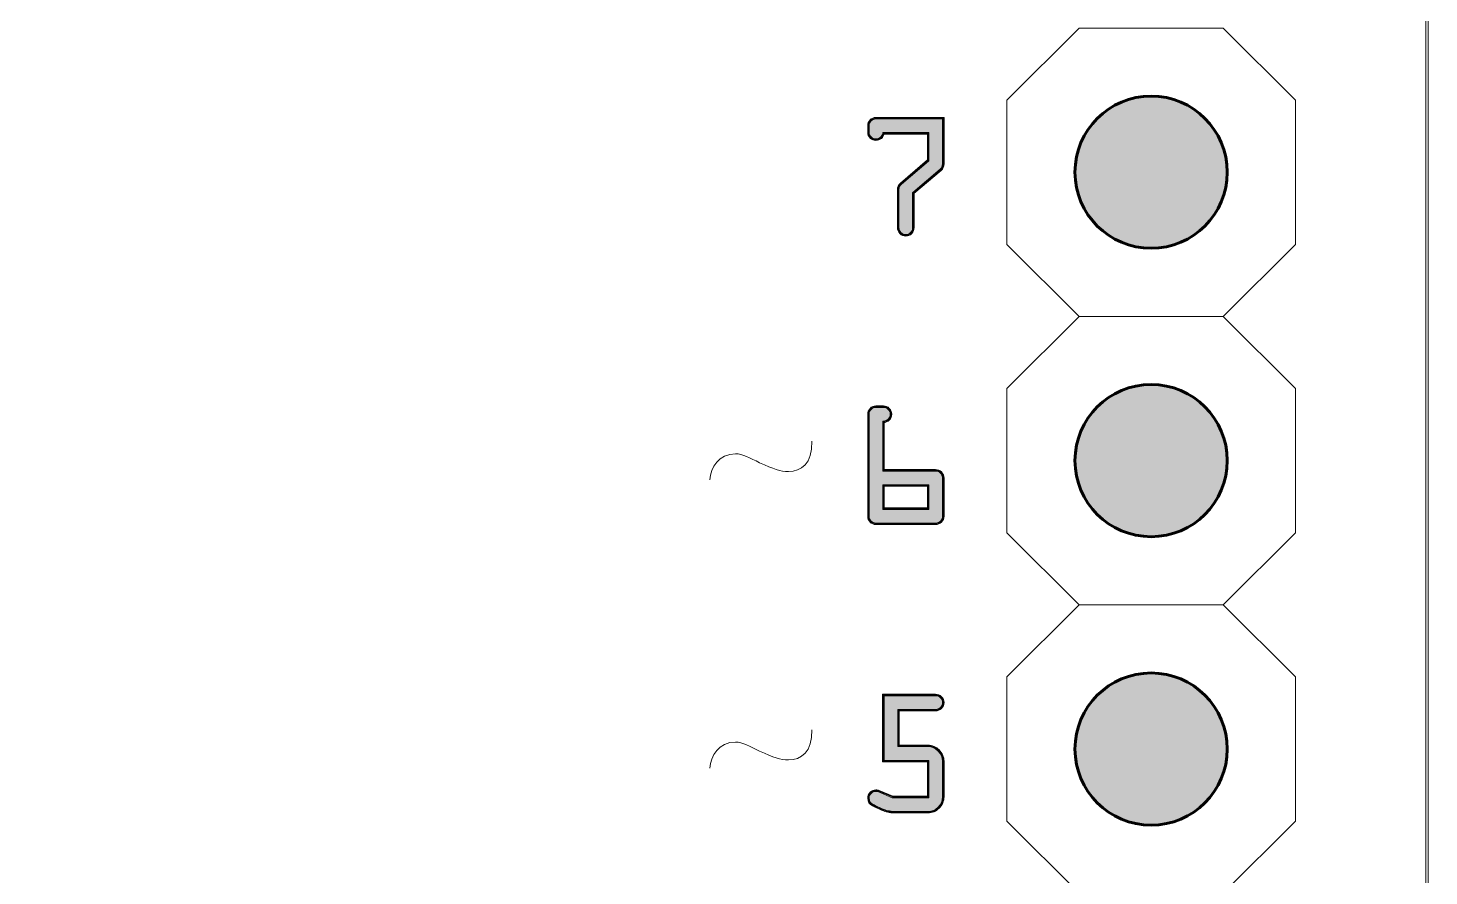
# Model space of a CAD drawing. Header units: inches. Extents: x 3.6 to 56.9, y 3.5 to 76.6.
# Drawn here: x 44.52 to 56.86, y 24.67 to 32.14 of the extents above; entities that cross this region are included whole.
import ezdxf

# ---------------------------------------------------------------- set-up
doc = ezdxf.new("R2010")
doc.units = ezdxf.units.IN
doc.header["$MEASUREMENT"] = 0
for name, color, linetype in [('board', 7, 'Continuous'), ('copper', 7, 'Continuous'), ('mask', 7, 'Continuous'), ('silk', 7, 'Continuous')]:
    doc.layers.add(name, color=color, linetype=linetype)

msp = doc.modelspace()

# ---------------------------------------------------------------- hatches: boundary and pattern name
at = {"layer": 'mask', "true_color": 0xffffff}
h = msp.add_hatch(color=7, dxfattribs=at)
edge = h.paths.add_edge_path()
edge.add_spline(control_points=[(54.414, 30.2), (54.043, 30.2), (53.743, 30.5), (53.743, 30.87), (53.743, 31.24), (54.043, 31.541), (54.414, 31.541), (54.784, 31.541), (55.084, 31.24), (55.084, 30.87), (55.084, 30.5), (54.784, 30.2), (54.414, 30.2)], knot_values=[0, 0, 0, 0, 1, 1, 1, 2, 2, 2, 3, 3, 3, 4, 4, 4, 4], degree=3, periodic=1)
h = msp.add_hatch(color=7, dxfattribs=at)
edge = h.paths.add_edge_path()
edge.add_spline(control_points=[(54.414, 27.66), (54.043, 27.66), (53.743, 27.96), (53.743, 28.33), (53.743, 28.7), (54.043, 29), (54.414, 29), (54.784, 29), (55.084, 28.7), (55.084, 28.33), (55.084, 27.96), (54.784, 27.66), (54.414, 27.66)], knot_values=[0, 0, 0, 0, 1, 1, 1, 2, 2, 2, 3, 3, 3, 4, 4, 4, 4], degree=3, periodic=1)
h = msp.add_hatch(color=7, dxfattribs=at)
edge = h.paths.add_edge_path()
edge.add_spline(control_points=[(54.414, 25.12), (54.043, 25.12), (53.743, 25.42), (53.743, 25.79), (53.743, 26.16), (54.043, 26.46), (54.414, 26.46), (54.784, 26.46), (55.084, 26.16), (55.084, 25.79), (55.084, 25.42), (54.784, 25.12), (54.414, 25.12)], knot_values=[0, 0, 0, 0, 1, 1, 1, 2, 2, 2, 3, 3, 3, 4, 4, 4, 4], degree=3, periodic=1)
at = {"layer": 'silk', "true_color": 0xffffff}
h = msp.add_hatch(color=7, dxfattribs=at)
h.dxf.hatch_style = 2
edge = h.paths.add_edge_path()
edge.add_spline(control_points=[(51.931, 31.223), (51.931, 31.206), (51.936, 31.193), (51.948, 31.181), (51.96, 31.169), (51.973, 31.164), (51.99, 31.164), (52.006, 31.164), (52.018, 31.168), (52.03, 31.178), (52.041, 31.188), (52.048, 31.199), (52.05, 31.214), (52.05, 31.214), (52.051, 31.219), (52.051, 31.219), (52.051, 31.219), (52.057, 31.219), (52.057, 31.219), (52.057, 31.219), (52.449, 31.219), (52.449, 31.219), (52.449, 31.219), (52.456, 31.219), (52.456, 31.219), (52.456, 31.219), (52.456, 31.212), (52.456, 31.212), (52.456, 31.212), (52.456, 30.973), (52.456, 30.973), (52.456, 30.973), (52.456, 30.97), (52.456, 30.97), (52.456, 30.97), (52.454, 30.968), (52.454, 30.968), (52.454, 30.968), (52.214, 30.764), (52.214, 30.764), (52.214, 30.764), (52.21, 30.769), (52.21, 30.769), (52.21, 30.769), (52.214, 30.764), (52.214, 30.764), (52.2, 30.751), (52.193, 30.737), (52.193, 30.718), (52.193, 30.718), (52.193, 30.382), (52.193, 30.382), (52.193, 30.364), (52.198, 30.351), (52.211, 30.339), (52.223, 30.326), (52.237, 30.321), (52.254, 30.321), (52.27, 30.321), (52.283, 30.326), (52.295, 30.339), (52.308, 30.351), (52.313, 30.364), (52.313, 30.382), (52.313, 30.382), (52.313, 30.687), (52.313, 30.687), (52.313, 30.687), (52.313, 30.69), (52.313, 30.69), (52.313, 30.69), (52.316, 30.692), (52.316, 30.692), (52.316, 30.692), (52.555, 30.896), (52.555, 30.896), (52.555, 30.896), (52.559, 30.891), (52.559, 30.891), (52.559, 30.891), (52.555, 30.896), (52.555, 30.896), (52.57, 30.909), (52.576, 30.924), (52.576, 30.943), (52.576, 30.943), (52.576, 31.346), (52.576, 31.346), (52.576, 31.346), (52.583, 31.346), (52.583, 31.346), (52.583, 31.346), (52.583, 31.339), (52.583, 31.339), (52.583, 31.339), (51.99, 31.339), (51.99, 31.339), (51.973, 31.339), (51.96, 31.334), (51.948, 31.322), (51.936, 31.309), (51.931, 31.296), (51.931, 31.28), (51.931, 31.28), (51.931, 31.223), (51.931, 31.223)], knot_values=[0, 0, 0, 0, 1, 1, 1, 2, 2, 2, 3, 3, 3, 4, 4, 4, 5, 5, 5, 6, 6, 6, 7, 7, 7, 8, 8, 8, 9, 9, 9, 10, 10, 10, 11, 11, 11, 12, 12, 12, 13, 13, 13, 14, 14, 14, 15, 15, 15, 16, 16, 16, 17, 17, 17, 18, 18, 18, 19, 19, 19, 20, 20, 20, 21, 21, 21, 22, 22, 22, 23, 23, 23, 24, 24, 24, 25, 25, 25, 26, 26, 26, 27, 27, 27, 28, 28, 28, 29, 29, 29, 30, 30, 30, 31, 31, 31, 32, 32, 32, 33, 33, 33, 34, 34, 34, 35, 35, 35, 35], degree=3, periodic=1)
edge = h.paths.add_edge_path()
edge.add_spline(control_points=[(51.918, 31.223), (51.918, 31.223), (51.918, 31.28), (51.918, 31.28), (51.918, 31.299), (51.925, 31.317), (51.939, 31.331), (51.952, 31.345), (51.971, 31.353), (51.99, 31.353), (51.99, 31.353), (52.583, 31.353), (52.583, 31.353), (52.583, 31.353), (52.59, 31.353), (52.59, 31.353), (52.59, 31.353), (52.59, 31.346), (52.59, 31.346), (52.59, 31.346), (52.59, 30.943), (52.59, 30.943), (52.59, 30.921), (52.581, 30.901), (52.564, 30.886), (52.564, 30.886), (52.564, 30.886), (52.564, 30.886), (52.564, 30.886), (52.564, 30.886), (52.564, 30.886), (52.564, 30.886), (52.324, 30.682), (52.324, 30.682), (52.324, 30.682), (52.32, 30.687), (52.32, 30.687), (52.32, 30.687), (52.326, 30.687), (52.326, 30.687), (52.326, 30.687), (52.326, 30.382), (52.326, 30.382), (52.326, 30.362), (52.319, 30.344), (52.305, 30.329), (52.291, 30.315), (52.273, 30.308), (52.254, 30.308), (52.234, 30.308), (52.216, 30.315), (52.201, 30.329), (52.187, 30.344), (52.18, 30.362), (52.18, 30.382), (52.18, 30.382), (52.18, 30.718), (52.18, 30.718), (52.18, 30.739), (52.189, 30.759), (52.206, 30.774), (52.206, 30.774), (52.206, 30.774), (52.206, 30.774), (52.206, 30.774), (52.206, 30.774), (52.206, 30.774), (52.206, 30.774), (52.445, 30.978), (52.445, 30.978), (52.445, 30.978), (52.449, 30.973), (52.449, 30.973), (52.449, 30.973), (52.443, 30.973), (52.443, 30.973), (52.443, 30.973), (52.443, 31.212), (52.443, 31.212), (52.443, 31.212), (52.449, 31.212), (52.449, 31.212), (52.449, 31.212), (52.449, 31.206), (52.449, 31.206), (52.449, 31.206), (52.057, 31.206), (52.057, 31.206), (52.057, 31.206), (52.057, 31.212), (52.057, 31.212), (52.057, 31.212), (52.063, 31.211), (52.063, 31.211), (52.06, 31.194), (52.052, 31.179), (52.038, 31.168), (52.025, 31.156), (52.008, 31.15), (51.99, 31.15), (51.971, 31.15), (51.953, 31.158), (51.939, 31.171), (51.925, 31.185), (51.918, 31.203), (51.918, 31.223)], knot_values=[0, 0, 0, 0, 1, 1, 1, 2, 2, 2, 3, 3, 3, 4, 4, 4, 5, 5, 5, 6, 6, 6, 7, 7, 7, 8, 8, 8, 9, 9, 9, 10, 10, 10, 11, 11, 11, 12, 12, 12, 13, 13, 13, 14, 14, 14, 15, 15, 15, 16, 16, 16, 17, 17, 17, 18, 18, 18, 19, 19, 19, 20, 20, 20, 21, 21, 21, 22, 22, 22, 23, 23, 23, 24, 24, 24, 25, 25, 25, 26, 26, 26, 27, 27, 27, 28, 28, 28, 29, 29, 29, 30, 30, 30, 31, 31, 31, 32, 32, 32, 33, 33, 33, 34, 34, 34, 35, 35, 35, 35], degree=3, periodic=1)
h = msp.add_hatch(color=7, dxfattribs=at)
h.dxf.hatch_style = 2
edge = h.paths.add_edge_path()
edge.add_spline(control_points=[(51.924, 31.223), (51.924, 31.223), (51.924, 31.28), (51.924, 31.28), (51.924, 31.298), (51.931, 31.313), (51.943, 31.326), (51.956, 31.339), (51.972, 31.346), (51.99, 31.346), (51.99, 31.346), (52.583, 31.346), (52.583, 31.346), (52.583, 31.346), (52.583, 30.943), (52.583, 30.943), (52.583, 30.922), (52.575, 30.905), (52.559, 30.891), (52.559, 30.891), (52.32, 30.687), (52.32, 30.687), (52.32, 30.687), (52.32, 30.382), (52.32, 30.382), (52.32, 30.363), (52.313, 30.347), (52.3, 30.334), (52.287, 30.321), (52.271, 30.314), (52.254, 30.314), (52.235, 30.314), (52.219, 30.321), (52.206, 30.334), (52.193, 30.347), (52.186, 30.363), (52.186, 30.382), (52.186, 30.382), (52.186, 30.718), (52.186, 30.718), (52.186, 30.738), (52.194, 30.755), (52.21, 30.769), (52.21, 30.769), (52.449, 30.973), (52.449, 30.973), (52.449, 30.973), (52.449, 31.212), (52.449, 31.212), (52.449, 31.212), (52.057, 31.212), (52.057, 31.212), (52.054, 31.197), (52.046, 31.183), (52.034, 31.173), (52.022, 31.162), (52.007, 31.157), (51.99, 31.157), (51.972, 31.157), (51.956, 31.163), (51.943, 31.176), (51.931, 31.189), (51.924, 31.205), (51.924, 31.223)], knot_values=[0, 0, 0, 0, 1, 1, 1, 2, 2, 2, 3, 3, 3, 4, 4, 4, 5, 5, 5, 6, 6, 6, 7, 7, 7, 8, 8, 8, 9, 9, 9, 10, 10, 10, 11, 11, 11, 12, 12, 12, 13, 13, 13, 14, 14, 14, 15, 15, 15, 16, 16, 16, 17, 17, 17, 18, 18, 18, 19, 19, 19, 20, 20, 20, 21, 21, 21, 21], degree=3, periodic=1)
h = msp.add_hatch(color=7, dxfattribs=at)
h.dxf.hatch_style = 2
h.paths.add_polyline_path([(52.05, 27.907), (52.05, 28.111), (52.05, 28.118), (52.057, 28.118), (52.449, 28.118), (52.456, 28.118), (52.456, 28.111), (52.456, 27.907), (52.456, 27.901), (52.449, 27.901), (52.057, 27.901), (52.05, 27.901)])
h.paths.add_polyline_path([(52.057, 27.914), (52.449, 27.914), (52.449, 27.907), (52.443, 27.907), (52.443, 28.111), (52.449, 28.111), (52.449, 28.104), (52.057, 28.104), (52.057, 28.111), (52.063, 28.111), (52.063, 27.907), (52.057, 27.907)])
edge = h.paths.add_edge_path()
edge.add_spline(control_points=[(51.931, 27.841), (51.931, 27.824), (51.936, 27.811), (51.948, 27.798), (51.96, 27.786), (51.973, 27.78), (51.99, 27.78), (51.99, 27.78), (52.516, 27.78), (52.516, 27.78), (52.533, 27.78), (52.546, 27.786), (52.559, 27.798), (52.571, 27.811), (52.576, 27.824), (52.576, 27.841), (52.576, 27.841), (52.576, 28.177), (52.576, 28.177), (52.576, 28.194), (52.571, 28.208), (52.559, 28.22), (52.546, 28.233), (52.533, 28.238), (52.516, 28.238), (52.516, 28.238), (52.057, 28.238), (52.057, 28.238), (52.057, 28.238), (52.05, 28.238), (52.05, 28.238), (52.05, 28.238), (52.05, 28.245), (52.05, 28.245), (52.05, 28.245), (52.05, 28.672), (52.05, 28.672), (52.05, 28.672), (52.05, 28.679), (52.05, 28.679), (52.05, 28.679), (52.057, 28.679), (52.057, 28.679), (52.074, 28.679), (52.087, 28.684), (52.099, 28.696), (52.111, 28.709), (52.116, 28.722), (52.116, 28.739), (52.116, 28.756), (52.111, 28.769), (52.099, 28.781), (52.087, 28.793), (52.074, 28.799), (52.057, 28.799), (52.057, 28.799), (51.99, 28.799), (51.99, 28.799), (51.973, 28.799), (51.96, 28.793), (51.948, 28.781), (51.936, 28.769), (51.931, 28.756), (51.931, 28.739), (51.931, 28.739), (51.931, 27.841), (51.931, 27.841)], knot_values=[0, 0, 0, 0, 1, 1, 1, 2, 2, 2, 3, 3, 3, 4, 4, 4, 5, 5, 5, 6, 6, 6, 7, 7, 7, 8, 8, 8, 9, 9, 9, 10, 10, 10, 11, 11, 11, 12, 12, 12, 13, 13, 13, 14, 14, 14, 15, 15, 15, 16, 16, 16, 17, 17, 17, 18, 18, 18, 19, 19, 19, 20, 20, 20, 21, 21, 21, 22, 22, 22, 22], degree=3, periodic=1)
edge = h.paths.add_edge_path()
edge.add_spline(control_points=[(51.918, 27.841), (51.918, 27.841), (51.918, 28.739), (51.918, 28.739), (51.918, 28.758), (51.925, 28.776), (51.939, 28.79), (51.952, 28.805), (51.971, 28.812), (51.99, 28.812), (51.99, 28.812), (52.057, 28.812), (52.057, 28.812), (52.076, 28.812), (52.095, 28.805), (52.108, 28.79), (52.122, 28.776), (52.129, 28.758), (52.129, 28.739), (52.129, 28.72), (52.122, 28.701), (52.108, 28.687), (52.095, 28.673), (52.076, 28.665), (52.057, 28.665), (52.057, 28.665), (52.057, 28.672), (52.057, 28.672), (52.057, 28.672), (52.063, 28.672), (52.063, 28.672), (52.063, 28.672), (52.063, 28.245), (52.063, 28.245), (52.063, 28.245), (52.057, 28.245), (52.057, 28.245), (52.057, 28.245), (52.057, 28.251), (52.057, 28.251), (52.057, 28.251), (52.516, 28.251), (52.516, 28.251), (52.535, 28.251), (52.554, 28.244), (52.568, 28.23), (52.582, 28.215), (52.59, 28.197), (52.59, 28.177), (52.59, 28.177), (52.59, 27.841), (52.59, 27.841), (52.59, 27.821), (52.582, 27.803), (52.568, 27.789), (52.554, 27.775), (52.535, 27.767), (52.516, 27.767), (52.516, 27.767), (51.99, 27.767), (51.99, 27.767), (51.971, 27.767), (51.952, 27.775), (51.939, 27.789), (51.925, 27.803), (51.918, 27.821), (51.918, 27.841)], knot_values=[0, 0, 0, 0, 1, 1, 1, 2, 2, 2, 3, 3, 3, 4, 4, 4, 5, 5, 5, 6, 6, 6, 7, 7, 7, 8, 8, 8, 9, 9, 9, 10, 10, 10, 11, 11, 11, 12, 12, 12, 13, 13, 13, 14, 14, 14, 15, 15, 15, 16, 16, 16, 17, 17, 17, 18, 18, 18, 19, 19, 19, 20, 20, 20, 21, 21, 21, 22, 22, 22, 22], degree=3, periodic=1)
h = msp.add_hatch(color=7, dxfattribs=at)
h.dxf.hatch_style = 2
h.paths.add_polyline_path([(52.057, 27.907), (52.449, 27.907), (52.449, 28.111), (52.057, 28.111)])
edge = h.paths.add_edge_path()
edge.add_spline(control_points=[(51.924, 27.841), (51.924, 27.841), (51.924, 28.739), (51.924, 28.739), (51.924, 28.757), (51.931, 28.773), (51.943, 28.786), (51.956, 28.799), (51.972, 28.806), (51.99, 28.806), (51.99, 28.806), (52.057, 28.806), (52.057, 28.806), (52.075, 28.806), (52.091, 28.799), (52.104, 28.786), (52.116, 28.773), (52.123, 28.757), (52.123, 28.739), (52.123, 28.721), (52.116, 28.705), (52.104, 28.692), (52.091, 28.679), (52.075, 28.672), (52.057, 28.672), (52.057, 28.672), (52.057, 28.245), (52.057, 28.245), (52.057, 28.245), (52.516, 28.245), (52.516, 28.245), (52.534, 28.245), (52.55, 28.238), (52.563, 28.225), (52.576, 28.212), (52.583, 28.196), (52.583, 28.177), (52.583, 28.177), (52.583, 27.841), (52.583, 27.841), (52.583, 27.823), (52.576, 27.807), (52.563, 27.794), (52.55, 27.78), (52.534, 27.774), (52.516, 27.774), (52.516, 27.774), (51.99, 27.774), (51.99, 27.774), (51.972, 27.774), (51.956, 27.78), (51.943, 27.794), (51.931, 27.807), (51.924, 27.823), (51.924, 27.841)], knot_values=[0, 0, 0, 0, 1, 1, 1, 2, 2, 2, 3, 3, 3, 4, 4, 4, 5, 5, 5, 6, 6, 6, 7, 7, 7, 8, 8, 8, 9, 9, 9, 10, 10, 10, 11, 11, 11, 12, 12, 12, 13, 13, 13, 14, 14, 14, 15, 15, 15, 16, 16, 16, 17, 17, 17, 18, 18, 18, 18], degree=3, periodic=1)
h = msp.add_hatch(color=7, dxfattribs=at)
h.dxf.hatch_style = 2
edge = h.paths.add_edge_path()
edge.add_spline(control_points=[(51.931, 25.357), (51.931, 25.329), (51.942, 25.312), (51.967, 25.301), (51.967, 25.301), (51.967, 25.301), (51.967, 25.301), (51.967, 25.301), (51.967, 25.301), (51.967, 25.301), (51.975, 25.297), (51.988, 25.291), (52.008, 25.282), (52.027, 25.272), (52.042, 25.265), (52.054, 25.261), (52.065, 25.256), (52.079, 25.251), (52.097, 25.247), (52.115, 25.243), (52.132, 25.241), (52.149, 25.241), (52.149, 25.241), (52.449, 25.241), (52.449, 25.241), (52.483, 25.241), (52.512, 25.253), (52.538, 25.278), (52.564, 25.304), (52.576, 25.333), (52.576, 25.368), (52.576, 25.368), (52.576, 25.684), (52.576, 25.684), (52.576, 25.718), (52.564, 25.746), (52.538, 25.772), (52.512, 25.798), (52.483, 25.811), (52.449, 25.811), (52.449, 25.811), (52.189, 25.811), (52.189, 25.811), (52.189, 25.811), (52.182, 25.811), (52.182, 25.811), (52.182, 25.811), (52.182, 25.817), (52.182, 25.817), (52.182, 25.817), (52.182, 26.132), (52.182, 26.132), (52.182, 26.132), (52.182, 26.139), (52.182, 26.139), (52.182, 26.139), (52.189, 26.139), (52.189, 26.139), (52.189, 26.139), (52.516, 26.139), (52.516, 26.139), (52.533, 26.139), (52.546, 26.144), (52.559, 26.157), (52.571, 26.169), (52.576, 26.183), (52.576, 26.2), (52.576, 26.216), (52.571, 26.229), (52.559, 26.241), (52.546, 26.254), (52.533, 26.259), (52.516, 26.259), (52.516, 26.259), (52.055, 26.259), (52.055, 26.259), (52.055, 26.259), (52.055, 26.266), (52.055, 26.266), (52.055, 26.266), (52.062, 26.266), (52.062, 26.266), (52.062, 26.266), (52.062, 25.684), (52.062, 25.684), (52.062, 25.684), (52.055, 25.684), (52.055, 25.684), (52.055, 25.684), (52.055, 25.69), (52.055, 25.69), (52.055, 25.69), (52.449, 25.69), (52.449, 25.69), (52.449, 25.69), (52.456, 25.69), (52.456, 25.69), (52.456, 25.69), (52.456, 25.684), (52.456, 25.684), (52.456, 25.684), (52.456, 25.368), (52.456, 25.368), (52.456, 25.368), (52.456, 25.361), (52.456, 25.361), (52.456, 25.361), (52.449, 25.361), (52.449, 25.361), (52.449, 25.361), (52.136, 25.361), (52.136, 25.361), (52.136, 25.361), (52.135, 25.361), (52.135, 25.361), (52.135, 25.361), (52.133, 25.361), (52.133, 25.361), (52.133, 25.361), (52.014, 25.412), (52.014, 25.412), (52.014, 25.412), (52.014, 25.412), (52.014, 25.412), (52.014, 25.412), (52.014, 25.412), (52.014, 25.412), (52.008, 25.415), (52, 25.417), (51.99, 25.417), (51.973, 25.417), (51.96, 25.411), (51.948, 25.399), (51.936, 25.387), (51.931, 25.374), (51.931, 25.357)], knot_values=[0, 0, 0, 0, 1, 1, 1, 2, 2, 2, 3, 3, 3, 4, 4, 4, 5, 5, 5, 6, 6, 6, 7, 7, 7, 8, 8, 8, 9, 9, 9, 10, 10, 10, 11, 11, 11, 12, 12, 12, 13, 13, 13, 14, 14, 14, 15, 15, 15, 16, 16, 16, 17, 17, 17, 18, 18, 18, 19, 19, 19, 20, 20, 20, 21, 21, 21, 22, 22, 22, 23, 23, 23, 24, 24, 24, 25, 25, 25, 26, 26, 26, 27, 27, 27, 28, 28, 28, 29, 29, 29, 30, 30, 30, 31, 31, 31, 32, 32, 32, 33, 33, 33, 34, 34, 34, 35, 35, 35, 36, 36, 36, 37, 37, 37, 38, 38, 38, 39, 39, 39, 40, 40, 40, 41, 41, 41, 42, 42, 42, 43, 43, 43, 44, 44, 44, 45, 45, 45, 45], degree=3, periodic=1)
edge = h.paths.add_edge_path()
edge.add_spline(control_points=[(51.918, 25.357), (51.918, 25.377), (51.925, 25.395), (51.939, 25.409), (51.953, 25.422), (51.971, 25.43), (51.99, 25.43), (52.002, 25.43), (52.012, 25.428), (52.02, 25.424), (52.02, 25.424), (52.017, 25.418), (52.017, 25.418), (52.017, 25.418), (52.019, 25.424), (52.019, 25.424), (52.019, 25.424), (52.139, 25.374), (52.139, 25.374), (52.139, 25.374), (52.136, 25.368), (52.136, 25.368), (52.136, 25.368), (52.136, 25.374), (52.136, 25.374), (52.136, 25.374), (52.449, 25.374), (52.449, 25.374), (52.449, 25.374), (52.449, 25.368), (52.449, 25.368), (52.449, 25.368), (52.443, 25.368), (52.443, 25.368), (52.443, 25.368), (52.443, 25.684), (52.443, 25.684), (52.443, 25.684), (52.449, 25.684), (52.449, 25.684), (52.449, 25.684), (52.449, 25.677), (52.449, 25.677), (52.449, 25.677), (52.055, 25.677), (52.055, 25.677), (52.055, 25.677), (52.049, 25.677), (52.049, 25.677), (52.049, 25.677), (52.049, 25.684), (52.049, 25.684), (52.049, 25.684), (52.049, 26.266), (52.049, 26.266), (52.049, 26.266), (52.049, 26.272), (52.049, 26.272), (52.049, 26.272), (52.055, 26.272), (52.055, 26.272), (52.055, 26.272), (52.516, 26.272), (52.516, 26.272), (52.535, 26.272), (52.554, 26.265), (52.568, 26.251), (52.582, 26.237), (52.59, 26.219), (52.59, 26.2), (52.59, 26.18), (52.582, 26.162), (52.568, 26.147), (52.554, 26.133), (52.535, 26.126), (52.516, 26.126), (52.516, 26.126), (52.189, 26.126), (52.189, 26.126), (52.189, 26.126), (52.189, 26.132), (52.189, 26.132), (52.189, 26.132), (52.195, 26.132), (52.195, 26.132), (52.195, 26.132), (52.195, 25.817), (52.195, 25.817), (52.195, 25.817), (52.189, 25.817), (52.189, 25.817), (52.189, 25.817), (52.189, 25.824), (52.189, 25.824), (52.189, 25.824), (52.449, 25.824), (52.449, 25.824), (52.486, 25.824), (52.52, 25.809), (52.547, 25.782), (52.575, 25.754), (52.59, 25.72), (52.59, 25.684), (52.59, 25.684), (52.59, 25.368), (52.59, 25.368), (52.59, 25.33), (52.575, 25.296), (52.547, 25.269), (52.52, 25.242), (52.486, 25.227), (52.449, 25.227), (52.449, 25.227), (52.149, 25.227), (52.149, 25.227), (52.131, 25.227), (52.113, 25.23), (52.094, 25.234), (52.076, 25.239), (52.06, 25.243), (52.049, 25.248), (52.037, 25.253), (52.022, 25.26), (52.002, 25.27), (51.983, 25.279), (51.969, 25.285), (51.961, 25.289), (51.961, 25.289), (51.964, 25.295), (51.964, 25.295), (51.964, 25.295), (51.961, 25.289), (51.961, 25.289), (51.933, 25.301), (51.918, 25.325), (51.918, 25.357)], knot_values=[0, 0, 0, 0, 1, 1, 1, 2, 2, 2, 3, 3, 3, 4, 4, 4, 5, 5, 5, 6, 6, 6, 7, 7, 7, 8, 8, 8, 9, 9, 9, 10, 10, 10, 11, 11, 11, 12, 12, 12, 13, 13, 13, 14, 14, 14, 15, 15, 15, 16, 16, 16, 17, 17, 17, 18, 18, 18, 19, 19, 19, 20, 20, 20, 21, 21, 21, 22, 22, 22, 23, 23, 23, 24, 24, 24, 25, 25, 25, 26, 26, 26, 27, 27, 27, 28, 28, 28, 29, 29, 29, 30, 30, 30, 31, 31, 31, 32, 32, 32, 33, 33, 33, 34, 34, 34, 35, 35, 35, 36, 36, 36, 37, 37, 37, 38, 38, 38, 39, 39, 39, 40, 40, 40, 41, 41, 41, 42, 42, 42, 43, 43, 43, 44, 44, 44, 45, 45, 45, 45], degree=3, periodic=1)
h = msp.add_hatch(color=7, dxfattribs=at)
h.dxf.hatch_style = 2
edge = h.paths.add_edge_path()
edge.add_spline(control_points=[(51.924, 25.357), (51.924, 25.376), (51.931, 25.391), (51.943, 25.404), (51.956, 25.417), (51.972, 25.423), (51.99, 25.423), (52.001, 25.423), (52.01, 25.421), (52.017, 25.418), (52.017, 25.418), (52.136, 25.368), (52.136, 25.368), (52.136, 25.368), (52.449, 25.368), (52.449, 25.368), (52.449, 25.368), (52.449, 25.684), (52.449, 25.684), (52.449, 25.684), (52.055, 25.684), (52.055, 25.684), (52.055, 25.684), (52.055, 26.266), (52.055, 26.266), (52.055, 26.266), (52.516, 26.266), (52.516, 26.266), (52.534, 26.266), (52.55, 26.259), (52.563, 26.246), (52.576, 26.233), (52.583, 26.217), (52.583, 26.2), (52.583, 26.181), (52.576, 26.165), (52.563, 26.152), (52.55, 26.139), (52.534, 26.132), (52.516, 26.132), (52.516, 26.132), (52.189, 26.132), (52.189, 26.132), (52.189, 26.132), (52.189, 25.817), (52.189, 25.817), (52.189, 25.817), (52.449, 25.817), (52.449, 25.817), (52.485, 25.817), (52.516, 25.804), (52.543, 25.777), (52.57, 25.75), (52.583, 25.719), (52.583, 25.684), (52.583, 25.684), (52.583, 25.368), (52.583, 25.368), (52.583, 25.331), (52.57, 25.3), (52.543, 25.274), (52.516, 25.247), (52.485, 25.234), (52.449, 25.234), (52.449, 25.234), (52.149, 25.234), (52.149, 25.234), (52.132, 25.234), (52.114, 25.236), (52.096, 25.241), (52.078, 25.245), (52.063, 25.25), (52.051, 25.254), (52.04, 25.259), (52.024, 25.266), (52.005, 25.276), (51.986, 25.285), (51.972, 25.291), (51.964, 25.295), (51.938, 25.306), (51.924, 25.327), (51.924, 25.357)], knot_values=[0, 0, 0, 0, 1, 1, 1, 2, 2, 2, 3, 3, 3, 4, 4, 4, 5, 5, 5, 6, 6, 6, 7, 7, 7, 8, 8, 8, 9, 9, 9, 10, 10, 10, 11, 11, 11, 12, 12, 12, 13, 13, 13, 14, 14, 14, 15, 15, 15, 16, 16, 16, 17, 17, 17, 18, 18, 18, 19, 19, 19, 20, 20, 20, 21, 21, 21, 22, 22, 22, 23, 23, 23, 24, 24, 24, 25, 25, 25, 26, 26, 26, 27, 27, 27, 27], degree=3, periodic=1)

# ---------------------------------------------------------------- linework, layer by layer
at = {"layer": 'board', "color": 7, "lineweight": 20, "true_color": 0xffffff}
msp.add_lwpolyline([(3.636, 60.569), (56.833, 60.569), (56.833, 3.772), (3.636, 3.772), (3.636, 60.569)], dxfattribs=at)
msp.add_open_spline([(56.852, 12.165), (56.852, 12.165), (55.334, 10.643), (55.334, 10.643), (55.334, 10.643), (43.947, 10.643), (43.947, 10.643), (43.947, 10.643), (41.417, 8.109), (41.417, 8.109), (41.417, 8.109), (8.776, 8.109), (8.776, 8.109), (8.776, 8.109), (6.246, 10.643), (6.246, 10.643), (6.246, 10.643), (4.711, 10.643), (4.711, 10.643), (4.219, 10.587), (3.773, 10.94), (3.715, 11.431), (3.707, 11.498), (3.707, 11.571), (3.715, 11.64), (3.715, 11.64), (3.715, 75.509), (3.715, 75.509), (3.657, 76.002), (4.01, 76.448), (4.501, 76.506), (4.571, 76.514), (4.641, 76.514), (4.711, 76.506), (4.711, 76.506), (55.856, 76.506), (55.856, 76.506), (56.349, 76.564), (56.795, 76.21), (56.852, 75.718), (56.86, 75.648), (56.86, 75.578), (56.852, 75.509), (56.852, 75.509), (56.852, 12.165), (56.852, 12.165)], degree=3, knots=[0, 0, 0, 0, 1, 1, 1, 2, 2, 2, 3, 3, 3, 4, 4, 4, 5, 5, 5, 6, 6, 6, 7, 7, 7, 8, 8, 8, 9, 9, 9, 10, 10, 10, 11, 11, 11, 12, 12, 12, 13, 13, 13, 14, 14, 14, 15, 15, 15, 15], dxfattribs=at)
at = {"layer": 'copper', "color": 7, "lineweight": 30, "true_color": 0xffffff}
for points in [[(54.414, 30.2), (54.043, 30.2), (53.743, 30.5), (53.743, 30.87), (53.743, 31.24), (54.043, 31.541), (54.414, 31.541), (54.784, 31.541), (55.084, 31.24), (55.084, 30.87), (55.084, 30.5), (54.784, 30.2), (54.414, 30.2)], [(54.414, 27.66), (54.043, 27.66), (53.743, 27.96), (53.743, 28.33), (53.743, 28.7), (54.043, 29), (54.414, 29), (54.784, 29), (55.084, 28.7), (55.084, 28.33), (55.084, 27.96), (54.784, 27.66), (54.414, 27.66)], [(54.414, 25.12), (54.043, 25.12), (53.743, 25.42), (53.743, 25.79), (53.743, 26.16), (54.043, 26.46), (54.414, 26.46), (54.784, 26.46), (55.084, 26.16), (55.084, 25.79), (55.084, 25.42), (54.784, 25.12), (54.414, 25.12)]]:
    msp.add_open_spline(points, degree=3, knots=[0, 0, 0, 0, 1, 1, 1, 2, 2, 2, 3, 3, 3, 4, 4, 4, 4], dxfattribs=at)
at = {"layer": 'mask', "lineweight": 0}
for points in [[(54.414, 30.2), (54.043, 30.2), (53.743, 30.5), (53.743, 30.87), (53.743, 31.24), (54.043, 31.541), (54.414, 31.541), (54.784, 31.541), (55.084, 31.24), (55.084, 30.87), (55.084, 30.5), (54.784, 30.2), (54.414, 30.2)], [(54.414, 27.66), (54.043, 27.66), (53.743, 27.96), (53.743, 28.33), (53.743, 28.7), (54.043, 29), (54.414, 29), (54.784, 29), (55.084, 28.7), (55.084, 28.33), (55.084, 27.96), (54.784, 27.66), (54.414, 27.66)], [(54.414, 25.12), (54.043, 25.12), (53.743, 25.42), (53.743, 25.79), (53.743, 26.16), (54.043, 26.46), (54.414, 26.46), (54.784, 26.46), (55.084, 26.16), (55.084, 25.79), (55.084, 25.42), (54.784, 25.12), (54.414, 25.12)]]:
    msp.add_open_spline(points, degree=3, knots=[0, 0, 0, 0, 1, 1, 1, 2, 2, 2, 3, 3, 3, 4, 4, 4, 4], dxfattribs=at)
at = {"layer": 'mask', "color": 7, "lineweight": 60, "true_color": 0xffffff}
for points in [[(54.414, 30.2), (54.043, 30.2), (53.743, 30.5), (53.743, 30.87), (53.743, 31.24), (54.043, 31.541), (54.414, 31.541), (54.784, 31.541), (55.084, 31.24), (55.084, 30.87), (55.084, 30.5), (54.784, 30.2), (54.414, 30.2)], [(54.414, 27.66), (54.043, 27.66), (53.743, 27.96), (53.743, 28.33), (53.743, 28.7), (54.043, 29), (54.414, 29), (54.784, 29), (55.084, 28.7), (55.084, 28.33), (55.084, 27.96), (54.784, 27.66), (54.414, 27.66)], [(54.414, 25.12), (54.043, 25.12), (53.743, 25.42), (53.743, 25.79), (53.743, 26.16), (54.043, 26.46), (54.414, 26.46), (54.784, 26.46), (55.084, 26.16), (55.084, 25.79), (55.084, 25.42), (54.784, 25.12), (54.414, 25.12)]]:
    msp.add_open_spline(points, degree=3, knots=[0, 0, 0, 0, 1, 1, 1, 2, 2, 2, 3, 3, 3, 4, 4, 4, 4], dxfattribs=at)
at = {"layer": 'silk', "color": 7, "lineweight": 20, "true_color": 0xffffff}
msp.add_lwpolyline([(3.636, 60.569), (56.833, 60.569), (56.833, 3.772), (3.636, 3.772), (3.636, 60.569)], dxfattribs=at)
at = {"layer": 'silk', "color": 7, "lineweight": 15, "true_color": 0xffffff}
for points in [[(53.144, 31.505), (53.779, 32.14)], [(53.779, 32.14), (55.049, 32.14)], [(55.049, 32.14), (55.684, 31.505)], [(53.144, 30.235), (53.144, 31.505)], [(55.684, 31.505), (55.684, 30.235)], [(53.144, 30.235), (53.779, 29.6)], [(55.049, 29.6), (55.684, 30.235)], [(53.144, 28.965), (53.779, 29.6)], [(53.779, 29.6), (55.049, 29.6)], [(55.049, 29.6), (55.684, 28.965)], [(53.144, 27.695), (53.144, 28.965)], [(55.684, 28.965), (55.684, 27.695)], [(53.144, 27.695), (53.779, 27.06)], [(55.049, 27.06), (55.684, 27.695)], [(53.144, 26.425), (53.779, 27.06)], [(53.779, 27.06), (55.049, 27.06)], [(55.049, 27.06), (55.684, 26.425)], [(53.144, 25.155), (53.144, 26.425)], [(55.684, 26.425), (55.684, 25.155)], [(53.779, 24.52), (53.144, 25.155)], [(55.684, 25.155), (55.049, 24.52)]]:
    msp.add_lwpolyline(points, dxfattribs=at)
at = {"layer": 'silk', "lineweight": 0}
for points in [[(52.05, 27.907), (52.05, 28.111), (52.05, 28.118), (52.057, 28.118), (52.449, 28.118), (52.456, 28.118), (52.456, 28.111), (52.456, 27.907), (52.456, 27.901), (52.449, 27.901), (52.057, 27.901), (52.05, 27.901), (52.05, 27.907)], [(52.057, 27.907), (52.449, 27.907), (52.449, 28.111), (52.057, 28.111), (52.057, 27.907)], [(52.057, 27.914), (52.449, 27.914), (52.449, 27.907), (52.443, 27.907), (52.443, 28.111), (52.449, 28.111), (52.449, 28.104), (52.057, 28.104), (52.057, 28.111), (52.063, 28.111), (52.063, 27.907), (52.057, 27.907), (52.057, 27.914)]]:
    msp.add_lwpolyline(points, dxfattribs=at)
for points, knots in [([(54.414, 30.2), (54.043, 30.2), (53.743, 30.5), (53.743, 30.87), (53.743, 31.24), (54.043, 31.541), (54.414, 31.541), (54.784, 31.541), (55.084, 31.24), (55.084, 30.87), (55.084, 30.5), (54.784, 30.2), (54.414, 30.2)], [0, 0, 0, 0, 1, 1, 1, 2, 2, 2, 3, 3, 3, 4, 4, 4, 4]), ([(51.918, 31.223), (51.918, 31.223), (51.918, 31.28), (51.918, 31.28), (51.918, 31.299), (51.925, 31.317), (51.939, 31.331), (51.952, 31.345), (51.971, 31.353), (51.99, 31.353), (51.99, 31.353), (52.583, 31.353), (52.583, 31.353), (52.583, 31.353), (52.59, 31.353), (52.59, 31.353), (52.59, 31.353), (52.59, 31.346), (52.59, 31.346), (52.59, 31.346), (52.59, 30.943), (52.59, 30.943), (52.59, 30.921), (52.581, 30.901), (52.564, 30.886), (52.564, 30.886), (52.564, 30.886), (52.564, 30.886), (52.564, 30.886), (52.564, 30.886), (52.564, 30.886), (52.564, 30.886), (52.324, 30.682), (52.324, 30.682), (52.324, 30.682), (52.32, 30.687), (52.32, 30.687), (52.32, 30.687), (52.326, 30.687), (52.326, 30.687), (52.326, 30.687), (52.326, 30.382), (52.326, 30.382), (52.326, 30.362), (52.319, 30.344), (52.305, 30.329), (52.291, 30.315), (52.273, 30.308), (52.254, 30.308), (52.234, 30.308), (52.216, 30.315), (52.201, 30.329), (52.187, 30.344), (52.18, 30.362), (52.18, 30.382), (52.18, 30.382), (52.18, 30.718), (52.18, 30.718), (52.18, 30.739), (52.189, 30.759), (52.206, 30.774), (52.206, 30.774), (52.206, 30.774), (52.206, 30.774), (52.206, 30.774), (52.206, 30.774), (52.206, 30.774), (52.206, 30.774), (52.445, 30.978), (52.445, 30.978), (52.445, 30.978), (52.449, 30.973), (52.449, 30.973), (52.449, 30.973), (52.443, 30.973), (52.443, 30.973), (52.443, 30.973), (52.443, 31.212), (52.443, 31.212), (52.443, 31.212), (52.449, 31.212), (52.449, 31.212), (52.449, 31.212), (52.449, 31.206), (52.449, 31.206), (52.449, 31.206), (52.057, 31.206), (52.057, 31.206), (52.057, 31.206), (52.057, 31.212), (52.057, 31.212), (52.057, 31.212), (52.063, 31.211), (52.063, 31.211), (52.06, 31.194), (52.052, 31.179), (52.038, 31.168), (52.025, 31.156), (52.008, 31.15), (51.99, 31.15), (51.971, 31.15), (51.953, 31.158), (51.939, 31.171), (51.925, 31.185), (51.918, 31.203), (51.918, 31.223)], [0, 0, 0, 0, 1, 1, 1, 2, 2, 2, 3, 3, 3, 4, 4, 4, 5, 5, 5, 6, 6, 6, 7, 7, 7, 8, 8, 8, 9, 9, 9, 10, 10, 10, 11, 11, 11, 12, 12, 12, 13, 13, 13, 14, 14, 14, 15, 15, 15, 16, 16, 16, 17, 17, 17, 18, 18, 18, 19, 19, 19, 20, 20, 20, 21, 21, 21, 22, 22, 22, 23, 23, 23, 24, 24, 24, 25, 25, 25, 26, 26, 26, 27, 27, 27, 28, 28, 28, 29, 29, 29, 30, 30, 30, 31, 31, 31, 32, 32, 32, 33, 33, 33, 34, 34, 34, 35, 35, 35, 35]), ([(51.924, 31.223), (51.924, 31.223), (51.924, 31.28), (51.924, 31.28), (51.924, 31.298), (51.931, 31.313), (51.943, 31.326), (51.956, 31.339), (51.972, 31.346), (51.99, 31.346), (51.99, 31.346), (52.583, 31.346), (52.583, 31.346), (52.583, 31.346), (52.583, 30.943), (52.583, 30.943), (52.583, 30.922), (52.575, 30.905), (52.559, 30.891), (52.559, 30.891), (52.32, 30.687), (52.32, 30.687), (52.32, 30.687), (52.32, 30.382), (52.32, 30.382), (52.32, 30.363), (52.313, 30.347), (52.3, 30.334), (52.287, 30.321), (52.271, 30.314), (52.254, 30.314), (52.235, 30.314), (52.219, 30.321), (52.206, 30.334), (52.193, 30.347), (52.186, 30.363), (52.186, 30.382), (52.186, 30.382), (52.186, 30.718), (52.186, 30.718), (52.186, 30.738), (52.194, 30.755), (52.21, 30.769), (52.21, 30.769), (52.449, 30.973), (52.449, 30.973), (52.449, 30.973), (52.449, 31.212), (52.449, 31.212), (52.449, 31.212), (52.057, 31.212), (52.057, 31.212), (52.054, 31.197), (52.046, 31.183), (52.034, 31.173), (52.022, 31.162), (52.007, 31.157), (51.99, 31.157), (51.972, 31.157), (51.956, 31.163), (51.943, 31.176), (51.931, 31.189), (51.924, 31.205), (51.924, 31.223)], [0, 0, 0, 0, 1, 1, 1, 2, 2, 2, 3, 3, 3, 4, 4, 4, 5, 5, 5, 6, 6, 6, 7, 7, 7, 8, 8, 8, 9, 9, 9, 10, 10, 10, 11, 11, 11, 12, 12, 12, 13, 13, 13, 14, 14, 14, 15, 15, 15, 16, 16, 16, 17, 17, 17, 18, 18, 18, 19, 19, 19, 20, 20, 20, 21, 21, 21, 21]), ([(51.931, 31.223), (51.931, 31.206), (51.936, 31.193), (51.948, 31.181), (51.96, 31.169), (51.973, 31.164), (51.99, 31.164), (52.006, 31.164), (52.018, 31.168), (52.03, 31.178), (52.041, 31.188), (52.048, 31.199), (52.05, 31.214), (52.05, 31.214), (52.051, 31.219), (52.051, 31.219), (52.051, 31.219), (52.057, 31.219), (52.057, 31.219), (52.057, 31.219), (52.449, 31.219), (52.449, 31.219), (52.449, 31.219), (52.456, 31.219), (52.456, 31.219), (52.456, 31.219), (52.456, 31.212), (52.456, 31.212), (52.456, 31.212), (52.456, 30.973), (52.456, 30.973), (52.456, 30.973), (52.456, 30.97), (52.456, 30.97), (52.456, 30.97), (52.454, 30.968), (52.454, 30.968), (52.454, 30.968), (52.214, 30.764), (52.214, 30.764), (52.214, 30.764), (52.21, 30.769), (52.21, 30.769), (52.21, 30.769), (52.214, 30.764), (52.214, 30.764), (52.2, 30.751), (52.193, 30.737), (52.193, 30.718), (52.193, 30.718), (52.193, 30.382), (52.193, 30.382), (52.193, 30.364), (52.198, 30.351), (52.211, 30.339), (52.223, 30.326), (52.237, 30.321), (52.254, 30.321), (52.27, 30.321), (52.283, 30.326), (52.295, 30.339), (52.308, 30.351), (52.313, 30.364), (52.313, 30.382), (52.313, 30.382), (52.313, 30.687), (52.313, 30.687), (52.313, 30.687), (52.313, 30.69), (52.313, 30.69), (52.313, 30.69), (52.316, 30.692), (52.316, 30.692), (52.316, 30.692), (52.555, 30.896), (52.555, 30.896), (52.555, 30.896), (52.559, 30.891), (52.559, 30.891), (52.559, 30.891), (52.555, 30.896), (52.555, 30.896), (52.57, 30.909), (52.576, 30.924), (52.576, 30.943), (52.576, 30.943), (52.576, 31.346), (52.576, 31.346), (52.576, 31.346), (52.583, 31.346), (52.583, 31.346), (52.583, 31.346), (52.583, 31.339), (52.583, 31.339), (52.583, 31.339), (51.99, 31.339), (51.99, 31.339), (51.973, 31.339), (51.96, 31.334), (51.948, 31.322), (51.936, 31.309), (51.931, 31.296), (51.931, 31.28), (51.931, 31.28), (51.931, 31.223), (51.931, 31.223)], [0, 0, 0, 0, 1, 1, 1, 2, 2, 2, 3, 3, 3, 4, 4, 4, 5, 5, 5, 6, 6, 6, 7, 7, 7, 8, 8, 8, 9, 9, 9, 10, 10, 10, 11, 11, 11, 12, 12, 12, 13, 13, 13, 14, 14, 14, 15, 15, 15, 16, 16, 16, 17, 17, 17, 18, 18, 18, 19, 19, 19, 20, 20, 20, 21, 21, 21, 22, 22, 22, 23, 23, 23, 24, 24, 24, 25, 25, 25, 26, 26, 26, 27, 27, 27, 28, 28, 28, 29, 29, 29, 30, 30, 30, 31, 31, 31, 32, 32, 32, 33, 33, 33, 34, 34, 34, 35, 35, 35, 35]), ([(54.414, 27.66), (54.043, 27.66), (53.743, 27.96), (53.743, 28.33), (53.743, 28.7), (54.043, 29), (54.414, 29), (54.784, 29), (55.084, 28.7), (55.084, 28.33), (55.084, 27.96), (54.784, 27.66), (54.414, 27.66)], [0, 0, 0, 0, 1, 1, 1, 2, 2, 2, 3, 3, 3, 4, 4, 4, 4]), ([(51.918, 27.841), (51.918, 27.841), (51.918, 28.739), (51.918, 28.739), (51.918, 28.758), (51.925, 28.776), (51.939, 28.79), (51.952, 28.805), (51.971, 28.812), (51.99, 28.812), (51.99, 28.812), (52.057, 28.812), (52.057, 28.812), (52.076, 28.812), (52.095, 28.805), (52.108, 28.79), (52.122, 28.776), (52.129, 28.758), (52.129, 28.739), (52.129, 28.72), (52.122, 28.701), (52.108, 28.687), (52.095, 28.673), (52.076, 28.665), (52.057, 28.665), (52.057, 28.665), (52.057, 28.672), (52.057, 28.672), (52.057, 28.672), (52.063, 28.672), (52.063, 28.672), (52.063, 28.672), (52.063, 28.245), (52.063, 28.245), (52.063, 28.245), (52.057, 28.245), (52.057, 28.245), (52.057, 28.245), (52.057, 28.251), (52.057, 28.251), (52.057, 28.251), (52.516, 28.251), (52.516, 28.251), (52.535, 28.251), (52.554, 28.244), (52.568, 28.23), (52.582, 28.215), (52.59, 28.197), (52.59, 28.177), (52.59, 28.177), (52.59, 27.841), (52.59, 27.841), (52.59, 27.821), (52.582, 27.803), (52.568, 27.789), (52.554, 27.775), (52.535, 27.767), (52.516, 27.767), (52.516, 27.767), (51.99, 27.767), (51.99, 27.767), (51.971, 27.767), (51.952, 27.775), (51.939, 27.789), (51.925, 27.803), (51.918, 27.821), (51.918, 27.841)], [0, 0, 0, 0, 1, 1, 1, 2, 2, 2, 3, 3, 3, 4, 4, 4, 5, 5, 5, 6, 6, 6, 7, 7, 7, 8, 8, 8, 9, 9, 9, 10, 10, 10, 11, 11, 11, 12, 12, 12, 13, 13, 13, 14, 14, 14, 15, 15, 15, 16, 16, 16, 17, 17, 17, 18, 18, 18, 19, 19, 19, 20, 20, 20, 21, 21, 21, 22, 22, 22, 22]), ([(51.924, 27.841), (51.924, 27.841), (51.924, 28.739), (51.924, 28.739), (51.924, 28.757), (51.931, 28.773), (51.943, 28.786), (51.956, 28.799), (51.972, 28.806), (51.99, 28.806), (51.99, 28.806), (52.057, 28.806), (52.057, 28.806), (52.075, 28.806), (52.091, 28.799), (52.104, 28.786), (52.116, 28.773), (52.123, 28.757), (52.123, 28.739), (52.123, 28.721), (52.116, 28.705), (52.104, 28.692), (52.091, 28.679), (52.075, 28.672), (52.057, 28.672), (52.057, 28.672), (52.057, 28.245), (52.057, 28.245), (52.057, 28.245), (52.516, 28.245), (52.516, 28.245), (52.534, 28.245), (52.55, 28.238), (52.563, 28.225), (52.576, 28.212), (52.583, 28.196), (52.583, 28.177), (52.583, 28.177), (52.583, 27.841), (52.583, 27.841), (52.583, 27.823), (52.576, 27.807), (52.563, 27.794), (52.55, 27.78), (52.534, 27.774), (52.516, 27.774), (52.516, 27.774), (51.99, 27.774), (51.99, 27.774), (51.972, 27.774), (51.956, 27.78), (51.943, 27.794), (51.931, 27.807), (51.924, 27.823), (51.924, 27.841)], [0, 0, 0, 0, 1, 1, 1, 2, 2, 2, 3, 3, 3, 4, 4, 4, 5, 5, 5, 6, 6, 6, 7, 7, 7, 8, 8, 8, 9, 9, 9, 10, 10, 10, 11, 11, 11, 12, 12, 12, 13, 13, 13, 14, 14, 14, 15, 15, 15, 16, 16, 16, 17, 17, 17, 18, 18, 18, 18]), ([(51.931, 27.841), (51.931, 27.824), (51.936, 27.811), (51.948, 27.798), (51.96, 27.786), (51.973, 27.78), (51.99, 27.78), (51.99, 27.78), (52.516, 27.78), (52.516, 27.78), (52.533, 27.78), (52.546, 27.786), (52.559, 27.798), (52.571, 27.811), (52.576, 27.824), (52.576, 27.841), (52.576, 27.841), (52.576, 28.177), (52.576, 28.177), (52.576, 28.194), (52.571, 28.208), (52.559, 28.22), (52.546, 28.233), (52.533, 28.238), (52.516, 28.238), (52.516, 28.238), (52.057, 28.238), (52.057, 28.238), (52.057, 28.238), (52.05, 28.238), (52.05, 28.238), (52.05, 28.238), (52.05, 28.245), (52.05, 28.245), (52.05, 28.245), (52.05, 28.672), (52.05, 28.672), (52.05, 28.672), (52.05, 28.679), (52.05, 28.679), (52.05, 28.679), (52.057, 28.679), (52.057, 28.679), (52.074, 28.679), (52.087, 28.684), (52.099, 28.696), (52.111, 28.709), (52.116, 28.722), (52.116, 28.739), (52.116, 28.756), (52.111, 28.769), (52.099, 28.781), (52.087, 28.793), (52.074, 28.799), (52.057, 28.799), (52.057, 28.799), (51.99, 28.799), (51.99, 28.799), (51.973, 28.799), (51.96, 28.793), (51.948, 28.781), (51.936, 28.769), (51.931, 28.756), (51.931, 28.739), (51.931, 28.739), (51.931, 27.841), (51.931, 27.841)], [0, 0, 0, 0, 1, 1, 1, 2, 2, 2, 3, 3, 3, 4, 4, 4, 5, 5, 5, 6, 6, 6, 7, 7, 7, 8, 8, 8, 9, 9, 9, 10, 10, 10, 11, 11, 11, 12, 12, 12, 13, 13, 13, 14, 14, 14, 15, 15, 15, 16, 16, 16, 17, 17, 17, 18, 18, 18, 19, 19, 19, 20, 20, 20, 21, 21, 21, 22, 22, 22, 22]), ([(54.414, 25.12), (54.043, 25.12), (53.743, 25.42), (53.743, 25.79), (53.743, 26.16), (54.043, 26.46), (54.414, 26.46), (54.784, 26.46), (55.084, 26.16), (55.084, 25.79), (55.084, 25.42), (54.784, 25.12), (54.414, 25.12)], [0, 0, 0, 0, 1, 1, 1, 2, 2, 2, 3, 3, 3, 4, 4, 4, 4]), ([(51.918, 25.357), (51.918, 25.377), (51.925, 25.395), (51.939, 25.409), (51.953, 25.422), (51.971, 25.43), (51.99, 25.43), (52.002, 25.43), (52.012, 25.428), (52.02, 25.424), (52.02, 25.424), (52.017, 25.418), (52.017, 25.418), (52.017, 25.418), (52.019, 25.424), (52.019, 25.424), (52.019, 25.424), (52.139, 25.374), (52.139, 25.374), (52.139, 25.374), (52.136, 25.368), (52.136, 25.368), (52.136, 25.368), (52.136, 25.374), (52.136, 25.374), (52.136, 25.374), (52.449, 25.374), (52.449, 25.374), (52.449, 25.374), (52.449, 25.368), (52.449, 25.368), (52.449, 25.368), (52.443, 25.368), (52.443, 25.368), (52.443, 25.368), (52.443, 25.684), (52.443, 25.684), (52.443, 25.684), (52.449, 25.684), (52.449, 25.684), (52.449, 25.684), (52.449, 25.677), (52.449, 25.677), (52.449, 25.677), (52.055, 25.677), (52.055, 25.677), (52.055, 25.677), (52.049, 25.677), (52.049, 25.677), (52.049, 25.677), (52.049, 25.684), (52.049, 25.684), (52.049, 25.684), (52.049, 26.266), (52.049, 26.266), (52.049, 26.266), (52.049, 26.272), (52.049, 26.272), (52.049, 26.272), (52.055, 26.272), (52.055, 26.272), (52.055, 26.272), (52.516, 26.272), (52.516, 26.272), (52.535, 26.272), (52.554, 26.265), (52.568, 26.251), (52.582, 26.237), (52.59, 26.219), (52.59, 26.2), (52.59, 26.18), (52.582, 26.162), (52.568, 26.147), (52.554, 26.133), (52.535, 26.126), (52.516, 26.126), (52.516, 26.126), (52.189, 26.126), (52.189, 26.126), (52.189, 26.126), (52.189, 26.132), (52.189, 26.132), (52.189, 26.132), (52.195, 26.132), (52.195, 26.132), (52.195, 26.132), (52.195, 25.817), (52.195, 25.817), (52.195, 25.817), (52.189, 25.817), (52.189, 25.817), (52.189, 25.817), (52.189, 25.824), (52.189, 25.824), (52.189, 25.824), (52.449, 25.824), (52.449, 25.824), (52.486, 25.824), (52.52, 25.809), (52.547, 25.782), (52.575, 25.754), (52.59, 25.72), (52.59, 25.684), (52.59, 25.684), (52.59, 25.368), (52.59, 25.368), (52.59, 25.33), (52.575, 25.296), (52.547, 25.269), (52.52, 25.242), (52.486, 25.227), (52.449, 25.227), (52.449, 25.227), (52.149, 25.227), (52.149, 25.227), (52.131, 25.227), (52.113, 25.23), (52.094, 25.234), (52.076, 25.239), (52.06, 25.243), (52.049, 25.248), (52.037, 25.253), (52.022, 25.26), (52.002, 25.27), (51.983, 25.279), (51.969, 25.285), (51.961, 25.289), (51.961, 25.289), (51.964, 25.295), (51.964, 25.295), (51.964, 25.295), (51.961, 25.289), (51.961, 25.289), (51.933, 25.301), (51.918, 25.325), (51.918, 25.357)], [0, 0, 0, 0, 1, 1, 1, 2, 2, 2, 3, 3, 3, 4, 4, 4, 5, 5, 5, 6, 6, 6, 7, 7, 7, 8, 8, 8, 9, 9, 9, 10, 10, 10, 11, 11, 11, 12, 12, 12, 13, 13, 13, 14, 14, 14, 15, 15, 15, 16, 16, 16, 17, 17, 17, 18, 18, 18, 19, 19, 19, 20, 20, 20, 21, 21, 21, 22, 22, 22, 23, 23, 23, 24, 24, 24, 25, 25, 25, 26, 26, 26, 27, 27, 27, 28, 28, 28, 29, 29, 29, 30, 30, 30, 31, 31, 31, 32, 32, 32, 33, 33, 33, 34, 34, 34, 35, 35, 35, 36, 36, 36, 37, 37, 37, 38, 38, 38, 39, 39, 39, 40, 40, 40, 41, 41, 41, 42, 42, 42, 43, 43, 43, 44, 44, 44, 45, 45, 45, 45]), ([(51.924, 25.357), (51.924, 25.376), (51.931, 25.391), (51.943, 25.404), (51.956, 25.417), (51.972, 25.423), (51.99, 25.423), (52.001, 25.423), (52.01, 25.421), (52.017, 25.418), (52.017, 25.418), (52.136, 25.368), (52.136, 25.368), (52.136, 25.368), (52.449, 25.368), (52.449, 25.368), (52.449, 25.368), (52.449, 25.684), (52.449, 25.684), (52.449, 25.684), (52.055, 25.684), (52.055, 25.684), (52.055, 25.684), (52.055, 26.266), (52.055, 26.266), (52.055, 26.266), (52.516, 26.266), (52.516, 26.266), (52.534, 26.266), (52.55, 26.259), (52.563, 26.246), (52.576, 26.233), (52.583, 26.217), (52.583, 26.2), (52.583, 26.181), (52.576, 26.165), (52.563, 26.152), (52.55, 26.139), (52.534, 26.132), (52.516, 26.132), (52.516, 26.132), (52.189, 26.132), (52.189, 26.132), (52.189, 26.132), (52.189, 25.817), (52.189, 25.817), (52.189, 25.817), (52.449, 25.817), (52.449, 25.817), (52.485, 25.817), (52.516, 25.804), (52.543, 25.777), (52.57, 25.75), (52.583, 25.719), (52.583, 25.684), (52.583, 25.684), (52.583, 25.368), (52.583, 25.368), (52.583, 25.331), (52.57, 25.3), (52.543, 25.274), (52.516, 25.247), (52.485, 25.234), (52.449, 25.234), (52.449, 25.234), (52.149, 25.234), (52.149, 25.234), (52.132, 25.234), (52.114, 25.236), (52.096, 25.241), (52.078, 25.245), (52.063, 25.25), (52.051, 25.254), (52.04, 25.259), (52.024, 25.266), (52.005, 25.276), (51.986, 25.285), (51.972, 25.291), (51.964, 25.295), (51.938, 25.306), (51.924, 25.327), (51.924, 25.357)], [0, 0, 0, 0, 1, 1, 1, 2, 2, 2, 3, 3, 3, 4, 4, 4, 5, 5, 5, 6, 6, 6, 7, 7, 7, 8, 8, 8, 9, 9, 9, 10, 10, 10, 11, 11, 11, 12, 12, 12, 13, 13, 13, 14, 14, 14, 15, 15, 15, 16, 16, 16, 17, 17, 17, 18, 18, 18, 19, 19, 19, 20, 20, 20, 21, 21, 21, 22, 22, 22, 23, 23, 23, 24, 24, 24, 25, 25, 25, 26, 26, 26, 27, 27, 27, 27]), ([(51.931, 25.357), (51.931, 25.329), (51.942, 25.312), (51.967, 25.301), (51.967, 25.301), (51.967, 25.301), (51.967, 25.301), (51.967, 25.301), (51.967, 25.301), (51.967, 25.301), (51.975, 25.297), (51.988, 25.291), (52.008, 25.282), (52.027, 25.272), (52.042, 25.265), (52.054, 25.261), (52.065, 25.256), (52.079, 25.251), (52.097, 25.247), (52.115, 25.243), (52.132, 25.241), (52.149, 25.241), (52.149, 25.241), (52.449, 25.241), (52.449, 25.241), (52.483, 25.241), (52.512, 25.253), (52.538, 25.278), (52.564, 25.304), (52.576, 25.333), (52.576, 25.368), (52.576, 25.368), (52.576, 25.684), (52.576, 25.684), (52.576, 25.718), (52.564, 25.746), (52.538, 25.772), (52.512, 25.798), (52.483, 25.811), (52.449, 25.811), (52.449, 25.811), (52.189, 25.811), (52.189, 25.811), (52.189, 25.811), (52.182, 25.811), (52.182, 25.811), (52.182, 25.811), (52.182, 25.817), (52.182, 25.817), (52.182, 25.817), (52.182, 26.132), (52.182, 26.132), (52.182, 26.132), (52.182, 26.139), (52.182, 26.139), (52.182, 26.139), (52.189, 26.139), (52.189, 26.139), (52.189, 26.139), (52.516, 26.139), (52.516, 26.139), (52.533, 26.139), (52.546, 26.144), (52.559, 26.157), (52.571, 26.169), (52.576, 26.183), (52.576, 26.2), (52.576, 26.216), (52.571, 26.229), (52.559, 26.241), (52.546, 26.254), (52.533, 26.259), (52.516, 26.259), (52.516, 26.259), (52.055, 26.259), (52.055, 26.259), (52.055, 26.259), (52.055, 26.266), (52.055, 26.266), (52.055, 26.266), (52.062, 26.266), (52.062, 26.266), (52.062, 26.266), (52.062, 25.684), (52.062, 25.684), (52.062, 25.684), (52.055, 25.684), (52.055, 25.684), (52.055, 25.684), (52.055, 25.69), (52.055, 25.69), (52.055, 25.69), (52.449, 25.69), (52.449, 25.69), (52.449, 25.69), (52.456, 25.69), (52.456, 25.69), (52.456, 25.69), (52.456, 25.684), (52.456, 25.684), (52.456, 25.684), (52.456, 25.368), (52.456, 25.368), (52.456, 25.368), (52.456, 25.361), (52.456, 25.361), (52.456, 25.361), (52.449, 25.361), (52.449, 25.361), (52.449, 25.361), (52.136, 25.361), (52.136, 25.361), (52.136, 25.361), (52.135, 25.361), (52.135, 25.361), (52.135, 25.361), (52.133, 25.361), (52.133, 25.361), (52.133, 25.361), (52.014, 25.412), (52.014, 25.412), (52.014, 25.412), (52.014, 25.412), (52.014, 25.412), (52.014, 25.412), (52.014, 25.412), (52.014, 25.412), (52.008, 25.415), (52, 25.417), (51.99, 25.417), (51.973, 25.417), (51.96, 25.411), (51.948, 25.399), (51.936, 25.387), (51.931, 25.374), (51.931, 25.357)], [0, 0, 0, 0, 1, 1, 1, 2, 2, 2, 3, 3, 3, 4, 4, 4, 5, 5, 5, 6, 6, 6, 7, 7, 7, 8, 8, 8, 9, 9, 9, 10, 10, 10, 11, 11, 11, 12, 12, 12, 13, 13, 13, 14, 14, 14, 15, 15, 15, 16, 16, 16, 17, 17, 17, 18, 18, 18, 19, 19, 19, 20, 20, 20, 21, 21, 21, 22, 22, 22, 23, 23, 23, 24, 24, 24, 25, 25, 25, 26, 26, 26, 27, 27, 27, 28, 28, 28, 29, 29, 29, 30, 30, 30, 31, 31, 31, 32, 32, 32, 33, 33, 33, 34, 34, 34, 35, 35, 35, 36, 36, 36, 37, 37, 37, 38, 38, 38, 39, 39, 39, 40, 40, 40, 41, 41, 41, 42, 42, 42, 43, 43, 43, 44, 44, 44, 45, 45, 45, 45])]:
    msp.add_open_spline(points, degree=3, knots=knots, dxfattribs=at)
at = {"layer": 'silk', "color": 18, "lineweight": 60, "true_color": 0x000000}
for points in [[(54.414, 30.2), (54.043, 30.2), (53.743, 30.5), (53.743, 30.87), (53.743, 31.24), (54.043, 31.541), (54.414, 31.541), (54.784, 31.541), (55.084, 31.24), (55.084, 30.87), (55.084, 30.5), (54.784, 30.2), (54.414, 30.2)], [(54.414, 27.66), (54.043, 27.66), (53.743, 27.96), (53.743, 28.33), (53.743, 28.7), (54.043, 29), (54.414, 29), (54.784, 29), (55.084, 28.7), (55.084, 28.33), (55.084, 27.96), (54.784, 27.66), (54.414, 27.66)], [(54.414, 25.12), (54.043, 25.12), (53.743, 25.42), (53.743, 25.79), (53.743, 26.16), (54.043, 26.46), (54.414, 26.46), (54.784, 26.46), (55.084, 26.16), (55.084, 25.79), (55.084, 25.42), (54.784, 25.12), (54.414, 25.12)]]:
    msp.add_open_spline(points, degree=3, knots=[0, 0, 0, 0, 1, 1, 1, 2, 2, 2, 3, 3, 3, 4, 4, 4, 4], dxfattribs=at)
at = {"layer": 'silk', "color": 7, "lineweight": 18, "true_color": 0xffffff}
for points in [[(51.425, 28.501), (51.433, 28.302), (51.331, 28.234), (51.221, 28.234), (51.151, 28.234), (51.087, 28.256), (50.965, 28.312), (50.882, 28.352), (50.817, 28.391), (50.753, 28.391), (50.61, 28.391), (50.531, 28.267), (50.528, 28.162)], [(51.425, 25.96), (51.433, 25.763), (51.331, 25.694), (51.221, 25.694), (51.151, 25.694), (51.087, 25.716), (50.965, 25.772), (50.882, 25.812), (50.817, 25.852), (50.753, 25.852), (50.61, 25.852), (50.531, 25.728), (50.528, 25.621)]]:
    msp.add_open_spline(points, degree=3, knots=[0, 0, 0, 0, 1, 1, 1, 2, 2, 2, 3, 3, 3, 4, 4, 4, 4], dxfattribs=at)

doc.saveas('drawing.dxf')
